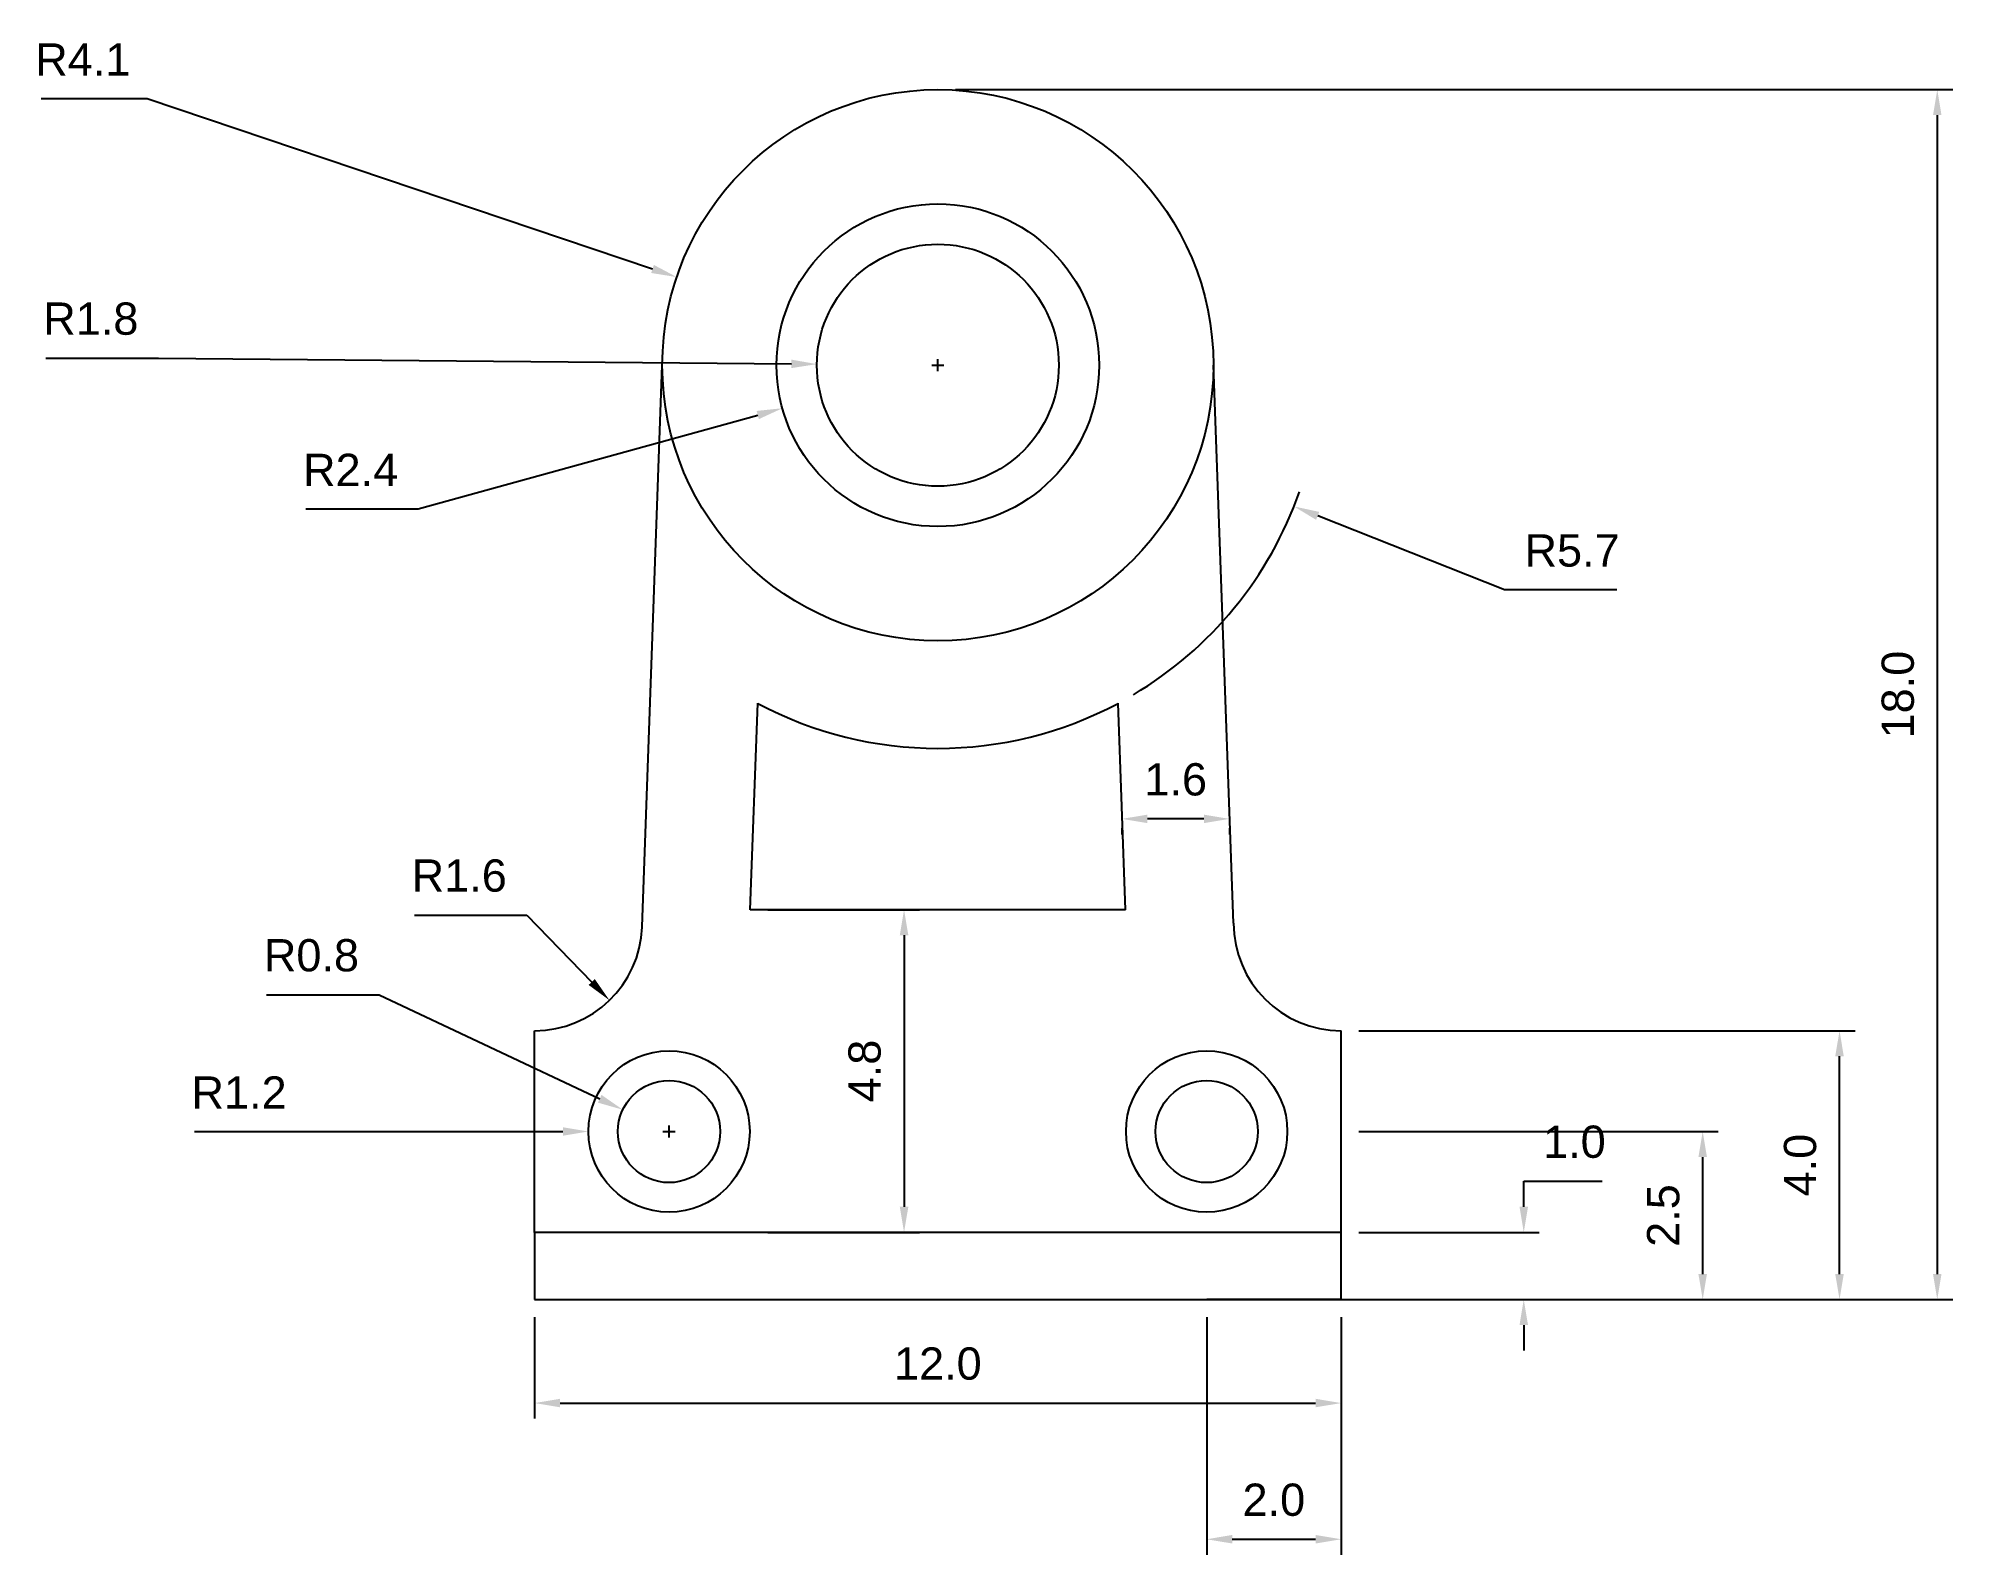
# Model space of a CAD drawing. Header units: millimetres. Extents: x 5.8 to 34.3, y 2.3 to 24.9.
import ezdxf

# ---------------------------------------------------------------- set-up
doc = ezdxf.new("R2010")
doc.units = ezdxf.units.MM
doc.header["$MEASUREMENT"] = 0
doc.styles.get("Standard").update_dxf_attribs({"font": 'arial.ttf'})
doc.dimstyles.new('my new style', dxfattribs={"dimtxt": 0.48, "dimasz": 0.38, "dimexe": 0.23, "dimexo": 0.2625, "dimgap": 0.34, "dimtad": 1, "dimtoh": 1, "dimdec": 1, "dimzin": 0, "dimdsep": 46, "dimtxsty": 'Standard', "dimcen": 0.09, "dimadec": 0, "dimazin": 0, "dimtfac": 1, "dimtdec": 1, "dimtofl": 0, "dimtmove": 0, "dimatfit": 3, "dimfxl": 1, "dimtolj": 1, "dimtzin": 0, "dimarcsym": 0})

# ---------------------------------------------------------------- blocks, each defined once
blk = doc.blocks.new('*D7')
at = {"color": 0, "lineweight": -2, "transparency": 16777216}
for p, q in [((13.159, 5.829), (13.159, 4.321)), ((25.159, 5.829), (25.159, 4.321)), ((13.539, 4.551), (24.779, 4.551))]:
    blk.add_line(p, q, dxfattribs=at)
at = {"color": 0, "lineweight": 0, "transparency": 16777216}
for points in [[(13.539, 4.615), (13.539, 4.488), (13.159, 4.551)], [(24.779, 4.615), (24.779, 4.488), (25.159, 4.551)]]:
    blk.add_solid(points, dxfattribs=at)
at = {"layer": 'Defpoints', "color": 0, "lineweight": 0, "transparency": 16777216}
for p in [(13.159, 6.091), (25.159, 6.091), (25.159, 4.551)]:
    blk.add_point(p, dxfattribs=at)
at = {"color": 0, "lineweight": 0, "transparency": 16777216, "insert": (19.159, 5.136), "char_height": 0.48, "attachment_point": 5}
blk.add_mtext('\\A1;12.0', dxfattribs=at)
blk = doc.blocks.new('*D8')
at = {"color": 0, "linetype": 'Continuous', "lineweight": -2, "transparency": 16777216}
for p, q in [((27.877, 7.471), (27.877, 7.851)), ((27.877, 7.851), (29.044, 7.851)), ((25.421, 7.091), (28.107, 7.091)), ((25.421, 6.091), (28.107, 6.091)), ((27.877, 5.711), (27.877, 5.331))]:
    blk.add_line(p, q, dxfattribs=at)
at = {"color": 0, "linetype": 'Continuous', "lineweight": 0, "transparency": 16777216}
for points in [[(27.814, 7.471), (27.941, 7.471), (27.877, 7.091)], [(27.814, 5.711), (27.941, 5.711), (27.877, 6.091)]]:
    blk.add_solid(points, dxfattribs=at)
at = {"layer": 'Defpoints', "color": 0, "linetype": 'Continuous', "lineweight": 0, "transparency": 16777216}
for p in [(25.159, 7.091), (27.877, 7.091), (25.159, 6.091)]:
    blk.add_point(p, dxfattribs=at)
at = {"color": 0, "linetype": 'Continuous', "lineweight": 0, "transparency": 16777216, "insert": (28.631, 8.436), "char_height": 0.48, "attachment_point": 5}
blk.add_mtext('\\A1;1.0', dxfattribs=at)
blk = doc.blocks.new('*D9')
at = {"color": 0, "linetype": 'Continuous', "lineweight": -2, "transparency": 16777216}
for p, q in [((25.421, 8.591), (30.77, 8.591)), ((30.54, 6.471), (30.54, 8.211)), ((25.421, 6.091), (30.77, 6.091))]:
    blk.add_line(p, q, dxfattribs=at)
at = {"color": 0, "linetype": 'Continuous', "lineweight": 0, "transparency": 16777216}
for points in [[(30.476, 8.211), (30.603, 8.211), (30.54, 8.591)], [(30.476, 6.471), (30.603, 6.471), (30.54, 6.091)]]:
    blk.add_solid(points, dxfattribs=at)
at = {"layer": 'Defpoints', "color": 0, "linetype": 'Continuous', "lineweight": 0, "transparency": 16777216}
for p in [(25.159, 8.591), (30.54, 8.591), (25.159, 6.091)]:
    blk.add_point(p, dxfattribs=at)
at = {"color": 0, "linetype": 'Continuous', "lineweight": 0, "transparency": 16777216, "insert": (29.955, 7.341), "char_height": 0.48, "attachment_point": 5, "rotation": 90}
blk.add_mtext('\\A1;2.5', dxfattribs=at)
blk = doc.blocks.new('*D10')
at = {"color": 0, "linetype": 'Continuous', "lineweight": -2, "transparency": 16777216}
for p, q in [((25.421, 10.091), (32.806, 10.091)), ((32.576, 6.471), (32.576, 9.711)), ((25.421, 6.091), (32.806, 6.091))]:
    blk.add_line(p, q, dxfattribs=at)
at = {"color": 0, "linetype": 'Continuous', "lineweight": 0, "transparency": 16777216}
for points in [[(32.512, 9.711), (32.639, 9.711), (32.576, 10.091)], [(32.512, 6.471), (32.639, 6.471), (32.576, 6.091)]]:
    blk.add_solid(points, dxfattribs=at)
at = {"layer": 'Defpoints', "color": 0, "linetype": 'Continuous', "lineweight": 0, "transparency": 16777216}
for p in [(25.159, 10.091), (32.576, 10.091), (25.159, 6.091)]:
    blk.add_point(p, dxfattribs=at)
at = {"color": 0, "linetype": 'Continuous', "lineweight": 0, "transparency": 16777216, "insert": (31.991, 8.091), "char_height": 0.48, "attachment_point": 5, "rotation": 90}
blk.add_mtext('\\A1;4.0', dxfattribs=at)
blk = doc.blocks.new('*D11')
at = {"color": 0, "linetype": 'Continuous', "lineweight": -2, "transparency": 16777216}
for p, q in [((19.421, 24.091), (34.26, 24.091)), ((34.03, 23.711), (34.03, 6.471)), ((19.421, 6.091), (34.26, 6.091))]:
    blk.add_line(p, q, dxfattribs=at)
at = {"color": 0, "linetype": 'Continuous', "lineweight": 0, "transparency": 16777216}
for points in [[(33.967, 23.711), (34.093, 23.711), (34.03, 24.091)], [(33.967, 6.471), (34.093, 6.471), (34.03, 6.091)]]:
    blk.add_solid(points, dxfattribs=at)
at = {"layer": 'Defpoints', "color": 0, "linetype": 'Continuous', "lineweight": 0, "transparency": 16777216}
for p in [(19.159, 24.091), (19.159, 6.091), (34.03, 6.091)]:
    blk.add_point(p, dxfattribs=at)
at = {"color": 0, "linetype": 'Continuous', "lineweight": 0, "transparency": 16777216, "insert": (33.445, 15.091), "char_height": 0.48, "attachment_point": 5, "rotation": 90}
blk.add_mtext('\\A1;18.0', dxfattribs=at)
blk = doc.blocks.new('*D12')
at = {"color": 0, "linetype": 'Continuous', "lineweight": -2, "transparency": 16777216}
for p, q in [((21.897, 13.106), (21.897, 13.012)), ((23.118, 13.242), (22.277, 13.242)), ((23.498, 13.106), (23.498, 13.012))]:
    blk.add_line(p, q, dxfattribs=at)
at = {"color": 0, "linetype": 'Continuous', "lineweight": 0, "transparency": 16777216}
for points in [[(22.277, 13.305), (22.277, 13.179), (21.897, 13.242)], [(23.118, 13.305), (23.118, 13.179), (23.498, 13.242)]]:
    blk.add_solid(points, dxfattribs=at)
at = {"layer": 'Defpoints', "color": 0, "linetype": 'Continuous', "lineweight": 0, "transparency": 16777216}
for p in [(21.897, 13.369), (21.897, 13.242), (23.498, 13.369)]:
    blk.add_point(p, dxfattribs=at)
at = {"color": 0, "linetype": 'Continuous', "lineweight": 0, "transparency": 16777216, "insert": (22.698, 13.827), "char_height": 0.48, "attachment_point": 5}
blk.add_mtext('\\A1;1.6', dxfattribs=at)
blk = doc.blocks.new('*D14')
at = {"color": 0, "linetype": 'Continuous', "lineweight": -2, "transparency": 16777216}
for p, q in [((11.37, 11.811), (13.043, 11.811)), ((13.043, 11.811), (14.008, 10.815))]:
    blk.add_line(p, q, dxfattribs=at)
at = {"color": 0, "linetype": 'Continuous', "lineweight": 0, "transparency": 16777216}
blk.add_solid([(14.054, 10.859), (13.963, 10.771), (14.273, 10.543)], dxfattribs=at)
at = {"layer": 'Defpoints', "color": 0, "linetype": 'Continuous', "lineweight": 0, "transparency": 16777216}
for p in [(13.159, 11.691), (14.273, 10.543)]:
    blk.add_point(p, dxfattribs=at)
at = {"color": 0, "linetype": 'Continuous', "lineweight": 0, "transparency": 16777216, "insert": (12.037, 12.396), "char_height": 0.48, "attachment_point": 5}
blk.add_mtext('\\A1;R1.6', dxfattribs=at)
blk = doc.blocks.new('*D15')
at = {"color": 0, "linetype": 'Continuous', "lineweight": -2, "transparency": 16777216}
for p, q in [((9.171, 10.625), (10.845, 10.625)), ((10.845, 10.625), (14.128, 9.077)), ((15.069, 8.591), (15.249, 8.591)), ((15.159, 8.501), (15.159, 8.681))]:
    blk.add_line(p, q, dxfattribs=at)
at = {"color": 0, "linetype": 'Continuous', "lineweight": 0, "transparency": 16777216}
blk.add_solid([(14.155, 9.135), (14.101, 9.02), (14.472, 8.915)], dxfattribs=at)
at = {"layer": 'Defpoints', "color": 0, "linetype": 'Continuous', "lineweight": 0, "transparency": 16777216}
for p in [(14.472, 8.915), (15.159, 8.591)]:
    blk.add_point(p, dxfattribs=at)
at = {"color": 0, "linetype": 'Continuous', "lineweight": 0, "transparency": 16777216, "insert": (9.838, 11.21), "char_height": 0.48, "attachment_point": 5}
blk.add_mtext('\\A1;R0.8', dxfattribs=at)
blk = doc.blocks.new('*D16')
at = {"color": 0, "linetype": 'Continuous', "lineweight": -2, "transparency": 16777216}
for p, q in [((8.096, 8.59), (9.765, 8.59)), ((9.765, 8.59), (13.579, 8.591)), ((15.069, 8.591), (15.249, 8.591)), ((15.159, 8.501), (15.159, 8.681))]:
    blk.add_line(p, q, dxfattribs=at)
at = {"color": 0, "linetype": 'Continuous', "lineweight": 0, "transparency": 16777216}
blk.add_solid([(13.579, 8.654), (13.579, 8.528), (13.959, 8.591)], dxfattribs=at)
at = {"layer": 'Defpoints', "color": 0, "linetype": 'Continuous', "lineweight": 0, "transparency": 16777216}
for p in [(13.959, 8.591), (15.159, 8.591)]:
    blk.add_point(p, dxfattribs=at)
at = {"color": 0, "linetype": 'Continuous', "lineweight": 0, "transparency": 16777216, "insert": (8.761, 9.171), "char_height": 0.48, "attachment_point": 5}
blk.add_mtext('\\A1;R1.2', dxfattribs=at)
blk = doc.blocks.new('*D17')
at = {"color": 0, "linetype": 'Continuous', "lineweight": -2, "transparency": 16777216}
for p, q in [((16.631, 11.891), (18.886, 11.891)), ((18.656, 11.511), (18.656, 7.471)), ((16.631, 7.091), (18.886, 7.091))]:
    blk.add_line(p, q, dxfattribs=at)
at = {"color": 0, "linetype": 'Continuous', "lineweight": 0, "transparency": 16777216}
for points in [[(18.593, 11.511), (18.72, 11.511), (18.656, 11.891)], [(18.593, 7.471), (18.72, 7.471), (18.656, 7.091)]]:
    blk.add_solid(points, dxfattribs=at)
at = {"layer": 'Defpoints', "color": 0, "linetype": 'Continuous', "lineweight": 0, "transparency": 16777216}
for p in [(16.368, 11.891), (16.368, 7.091), (18.656, 7.091)]:
    blk.add_point(p, dxfattribs=at)
at = {"color": 0, "linetype": 'Continuous', "lineweight": 0, "transparency": 16777216, "insert": (18.071, 9.491), "char_height": 0.48, "attachment_point": 5, "rotation": 90}
blk.add_mtext('\\A1;4.8', dxfattribs=at)
blk = doc.blocks.new('*D18')
at = {"color": 0, "linetype": 'Continuous', "lineweight": -2, "transparency": 16777216}
for p, q in [((23.159, 5.829), (23.159, 2.295)), ((25.159, 5.829), (25.159, 2.295)), ((23.539, 2.525), (24.779, 2.525))]:
    blk.add_line(p, q, dxfattribs=at)
at = {"color": 0, "linetype": 'Continuous', "lineweight": 0, "transparency": 16777216}
for points in [[(23.539, 2.589), (23.539, 2.462), (23.159, 2.525)], [(24.779, 2.589), (24.779, 2.462), (25.159, 2.525)]]:
    blk.add_solid(points, dxfattribs=at)
at = {"layer": 'Defpoints', "color": 0, "linetype": 'Continuous', "lineweight": 0, "transparency": 16777216}
for p in [(23.159, 6.091), (25.159, 6.091), (25.159, 2.525)]:
    blk.add_point(p, dxfattribs=at)
at = {"color": 0, "linetype": 'Continuous', "lineweight": 0, "transparency": 16777216, "insert": (24.159, 3.11), "char_height": 0.48, "attachment_point": 5}
blk.add_mtext('\\A1;2.0', dxfattribs=at)
blk = doc.blocks.new('*D19')
at = {"color": 0, "linetype": 'Continuous', "lineweight": -2, "transparency": 16777216}
for p, q in [((19.069, 19.991), (19.249, 19.991)), ((19.159, 19.901), (19.159, 20.081)), ((27.59, 16.648), (24.811, 17.75)), ((29.263, 16.648), (27.59, 16.648))]:
    blk.add_line(p, q, dxfattribs=at)
blk.add_arc((19.159, 19.991), 5.7, 300.6931, 340.6803, dxfattribs=at)
at = {"color": 0, "linetype": 'Continuous', "lineweight": 0, "transparency": 16777216}
blk.add_solid([(24.834, 17.809), (24.787, 17.691), (24.458, 17.89)], dxfattribs=at)
at = {"layer": 'Defpoints', "color": 0, "linetype": 'Continuous', "lineweight": 0, "transparency": 16777216}
for p in [(19.159, 19.991), (24.458, 17.89)]:
    blk.add_point(p, dxfattribs=at)
at = {"color": 0, "linetype": 'Continuous', "lineweight": 0, "transparency": 16777216, "insert": (28.596, 17.232), "char_height": 0.48, "attachment_point": 5}
blk.add_mtext('\\A1;R5.7', dxfattribs=at)
blk = doc.blocks.new('*D20')
at = {"color": 0, "linetype": 'Continuous', "lineweight": -2, "transparency": 16777216}
for p, q in [((19.069, 19.991), (19.249, 19.991)), ((19.159, 19.901), (19.159, 20.081)), ((11.427, 17.853), (16.48, 19.25)), ((9.755, 17.853), (11.427, 17.853))]:
    blk.add_line(p, q, dxfattribs=at)
at = {"color": 0, "linetype": 'Continuous', "lineweight": 0, "transparency": 16777216}
blk.add_solid([(16.463, 19.311), (16.496, 19.189), (16.846, 19.351)], dxfattribs=at)
at = {"layer": 'Defpoints', "color": 0, "linetype": 'Continuous', "lineweight": 0, "transparency": 16777216}
for p in [(19.159, 19.991), (16.846, 19.351)]:
    blk.add_point(p, dxfattribs=at)
at = {"color": 0, "linetype": 'Continuous', "lineweight": 0, "transparency": 16777216, "insert": (10.421, 18.434), "char_height": 0.48, "attachment_point": 5}
blk.add_mtext('\\A1;R2.4', dxfattribs=at)
blk = doc.blocks.new('*D21')
at = {"color": 0, "linetype": 'Continuous', "lineweight": -2, "transparency": 16777216}
for p, q in [((5.888, 20.096), (7.563, 20.096)), ((7.563, 20.096), (16.979, 20.011)), ((19.069, 19.991), (19.249, 19.991)), ((19.159, 19.901), (19.159, 20.081))]:
    blk.add_line(p, q, dxfattribs=at)
at = {"color": 0, "linetype": 'Continuous', "lineweight": 0, "transparency": 16777216}
blk.add_solid([(16.98, 20.074), (16.978, 19.948), (17.359, 20.007)], dxfattribs=at)
at = {"layer": 'Defpoints', "color": 0, "linetype": 'Continuous', "lineweight": 0, "transparency": 16777216}
for p in [(17.359, 20.007), (19.159, 19.991)]:
    blk.add_point(p, dxfattribs=at)
at = {"color": 0, "linetype": 'Continuous', "lineweight": 0, "transparency": 16777216, "insert": (6.555, 20.681), "char_height": 0.48, "attachment_point": 5}
blk.add_mtext('\\A1;R1.8', dxfattribs=at)
blk = doc.blocks.new('*D22')
at = {"color": 0, "linetype": 'Continuous', "lineweight": -2, "transparency": 16777216}
for p, q in [((5.816, 23.958), (7.396, 23.958)), ((7.396, 23.958), (14.914, 21.423)), ((19.069, 19.991), (19.249, 19.991)), ((19.159, 19.901), (19.159, 20.081))]:
    blk.add_line(p, q, dxfattribs=at)
at = {"color": 0, "linetype": 'Continuous', "lineweight": 0, "transparency": 16777216}
blk.add_solid([(14.934, 21.483), (14.894, 21.363), (15.274, 21.302)], dxfattribs=at)
at = {"layer": 'Defpoints', "color": 0, "linetype": 'Continuous', "lineweight": 0, "transparency": 16777216}
for p in [(15.274, 21.302), (19.159, 19.991)]:
    blk.add_point(p, dxfattribs=at)
at = {"color": 0, "linetype": 'Continuous', "lineweight": 0, "transparency": 16777216, "insert": (6.436, 24.539), "char_height": 0.48, "attachment_point": 5}
blk.add_mtext('\\A1;R4.1', dxfattribs=at)

msp = doc.modelspace()

# ---------------------------------------------------------------- linework, layer by layer
for p, q in [((14.758, 11.634), (15.059, 19.991)), ((23.559, 11.691), (23.259, 19.991)), ((16.368, 11.891), (16.479, 14.961)), ((21.951, 11.891), (21.84, 14.961)), ((21.951, 11.891), (16.368, 11.891)), ((13.159, 7.091), (13.159, 10.091)), ((25.159, 7.091), (25.159, 10.091)), ((25.159, 7.091), (13.159, 7.091)), ((13.159, 7.091), (13.159, 6.091)), ((25.159, 6.091), (25.159, 7.091)), ((13.159, 6.091), (25.159, 6.091)), ((25.159, 6.091), (23.159, 6.091))]:
    msp.add_line(p, q)
for centre, radius in [((19.159, 19.991), 4.1), ((19.159, 19.991), 2.4), ((19.159, 19.991), 1.8), ((15.159, 8.591), 1.2), ((23.159, 8.591), 1.2), ((15.159, 8.591), 0.76), ((23.159, 8.591), 0.76)]:
    msp.add_circle(centre, radius)
for centre, radius, start, end in [((19.159, 19.991), 5.7, 241.9525, 298.0545), ((25.159, 11.691), 1.6, 180, 270), ((13.159, 11.691), 1.6, 270, 357.9371)]:
    msp.add_arc(centre, radius, start, end)

# ---------------------------------------------------------------- dimensions: what is measured, and where the dimension line sits
at = {"linetype": 'Continuous', "lineweight": 0, "transparency": 33554521}
for center, mpoint, picture, middle in [((19.159, 19.991), (15.274, 21.302), '*D22', (6.436, 23.958)), ((19.159, 19.991), (17.359, 20.007), '*D21', (7.563, 20.096)), ((19.159, 19.991), (16.846, 19.351), '*D20', (10.421, 17.853)), ((19.159, 19.991), (24.458, 17.89), '*D19', (28.596, 16.648)), ((13.159, 11.691), (14.273, 10.543), '*D14', (12.037, 11.811)), ((15.159, 8.591), (14.472, 8.915), '*D15', (9.838, 10.625)), ((15.159, 8.591), (13.959, 8.591), '*D16', (9.765, 8.59))]:
    dim = msp.add_radius_dim(center=center, mpoint=mpoint, dimstyle='my new style', dxfattribs=at)
    dim.commit()
    dim.dimension.update_dxf_attribs({"geometry": picture, "text_midpoint": middle, "dimtype": 164})
for p1, p2, distance, picture, middle in [((19.159, 24.091), (19.159, 6.091), 14.871, '*D11', (33.445, 15.091)), ((25.159, 6.091), (25.159, 10.091), -7.417, '*D10', (31.991, 8.091)), ((25.159, 6.091), (25.159, 7.091), -2.718, '*D8', (28.631, 8.436)), ((25.159, 6.091), (25.159, 8.591), -5.381, '*D9', (29.955, 7.341))]:
    dim = msp.add_aligned_dim(p1=p1, p2=p2, distance=distance, dimstyle='my new style', dxfattribs=at)
    dim.commit()
    dim.dimension.update_dxf_attribs({"geometry": picture, "text_midpoint": middle})
for base, p1, p2, picture, middle in [((21.897, 13.242), (23.498, 13.369), (21.897, 13.369), '*D12', (22.698, 13.827)), ((25.159, 2.525), (23.159, 6.091), (25.159, 6.091), '*D18', (24.159, 3.11))]:
    dim = msp.add_linear_dim(base=base, p1=p1, p2=p2, dimstyle='my new style', dxfattribs=at)
    dim.commit()
    dim.dimension.update_dxf_attribs({"geometry": picture, "text_midpoint": middle})
dim = msp.add_linear_dim(base=(18.656, 7.091), p1=(16.368, 11.891), p2=(16.368, 7.091), angle=90, dimstyle='my new style', dxfattribs=at)
dim.commit()
dim.dimension.update_dxf_attribs({"geometry": '*D17', "text_midpoint": (18.071, 9.491)})
at = {"lineweight": 0, "transparency": 33554493}
dim = msp.add_aligned_dim(p1=(13.159, 6.091), p2=(25.159, 6.091), distance=-1.54, dimstyle='my new style', dxfattribs=at)
dim.commit()
dim.dimension.update_dxf_attribs({"geometry": '*D7', "text_midpoint": (19.159, 5.136)})

doc.saveas('drawing.dxf')
